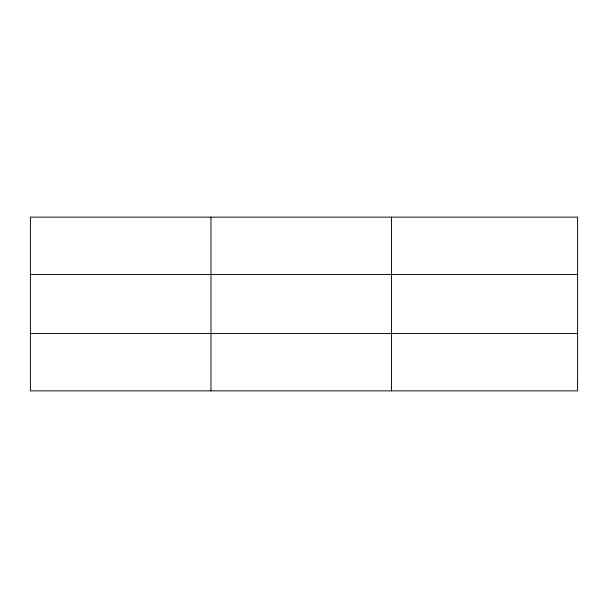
<?xml version="1.0" encoding="UTF-8"?>
<svg xmlns="http://www.w3.org/2000/svg" width="608" height="608" viewBox="0 0 608 608"><rect width="100%" height="100%" fill="white"/><g stroke="black" fill="none" stroke-linecap="round" stroke-linejoin="round"><path stroke-width="0.91" d="M210.976 217.14L210.976 390.86M391.552 217.14L391.552 390.86M30.4 274.466L577.6 274.466M30.4 333.534L577.6 333.534M577.6 383.694L577.6 390.86L30.4 390.86L30.4 217.14L577.6 217.14L577.6 383.694"/></g></svg>
